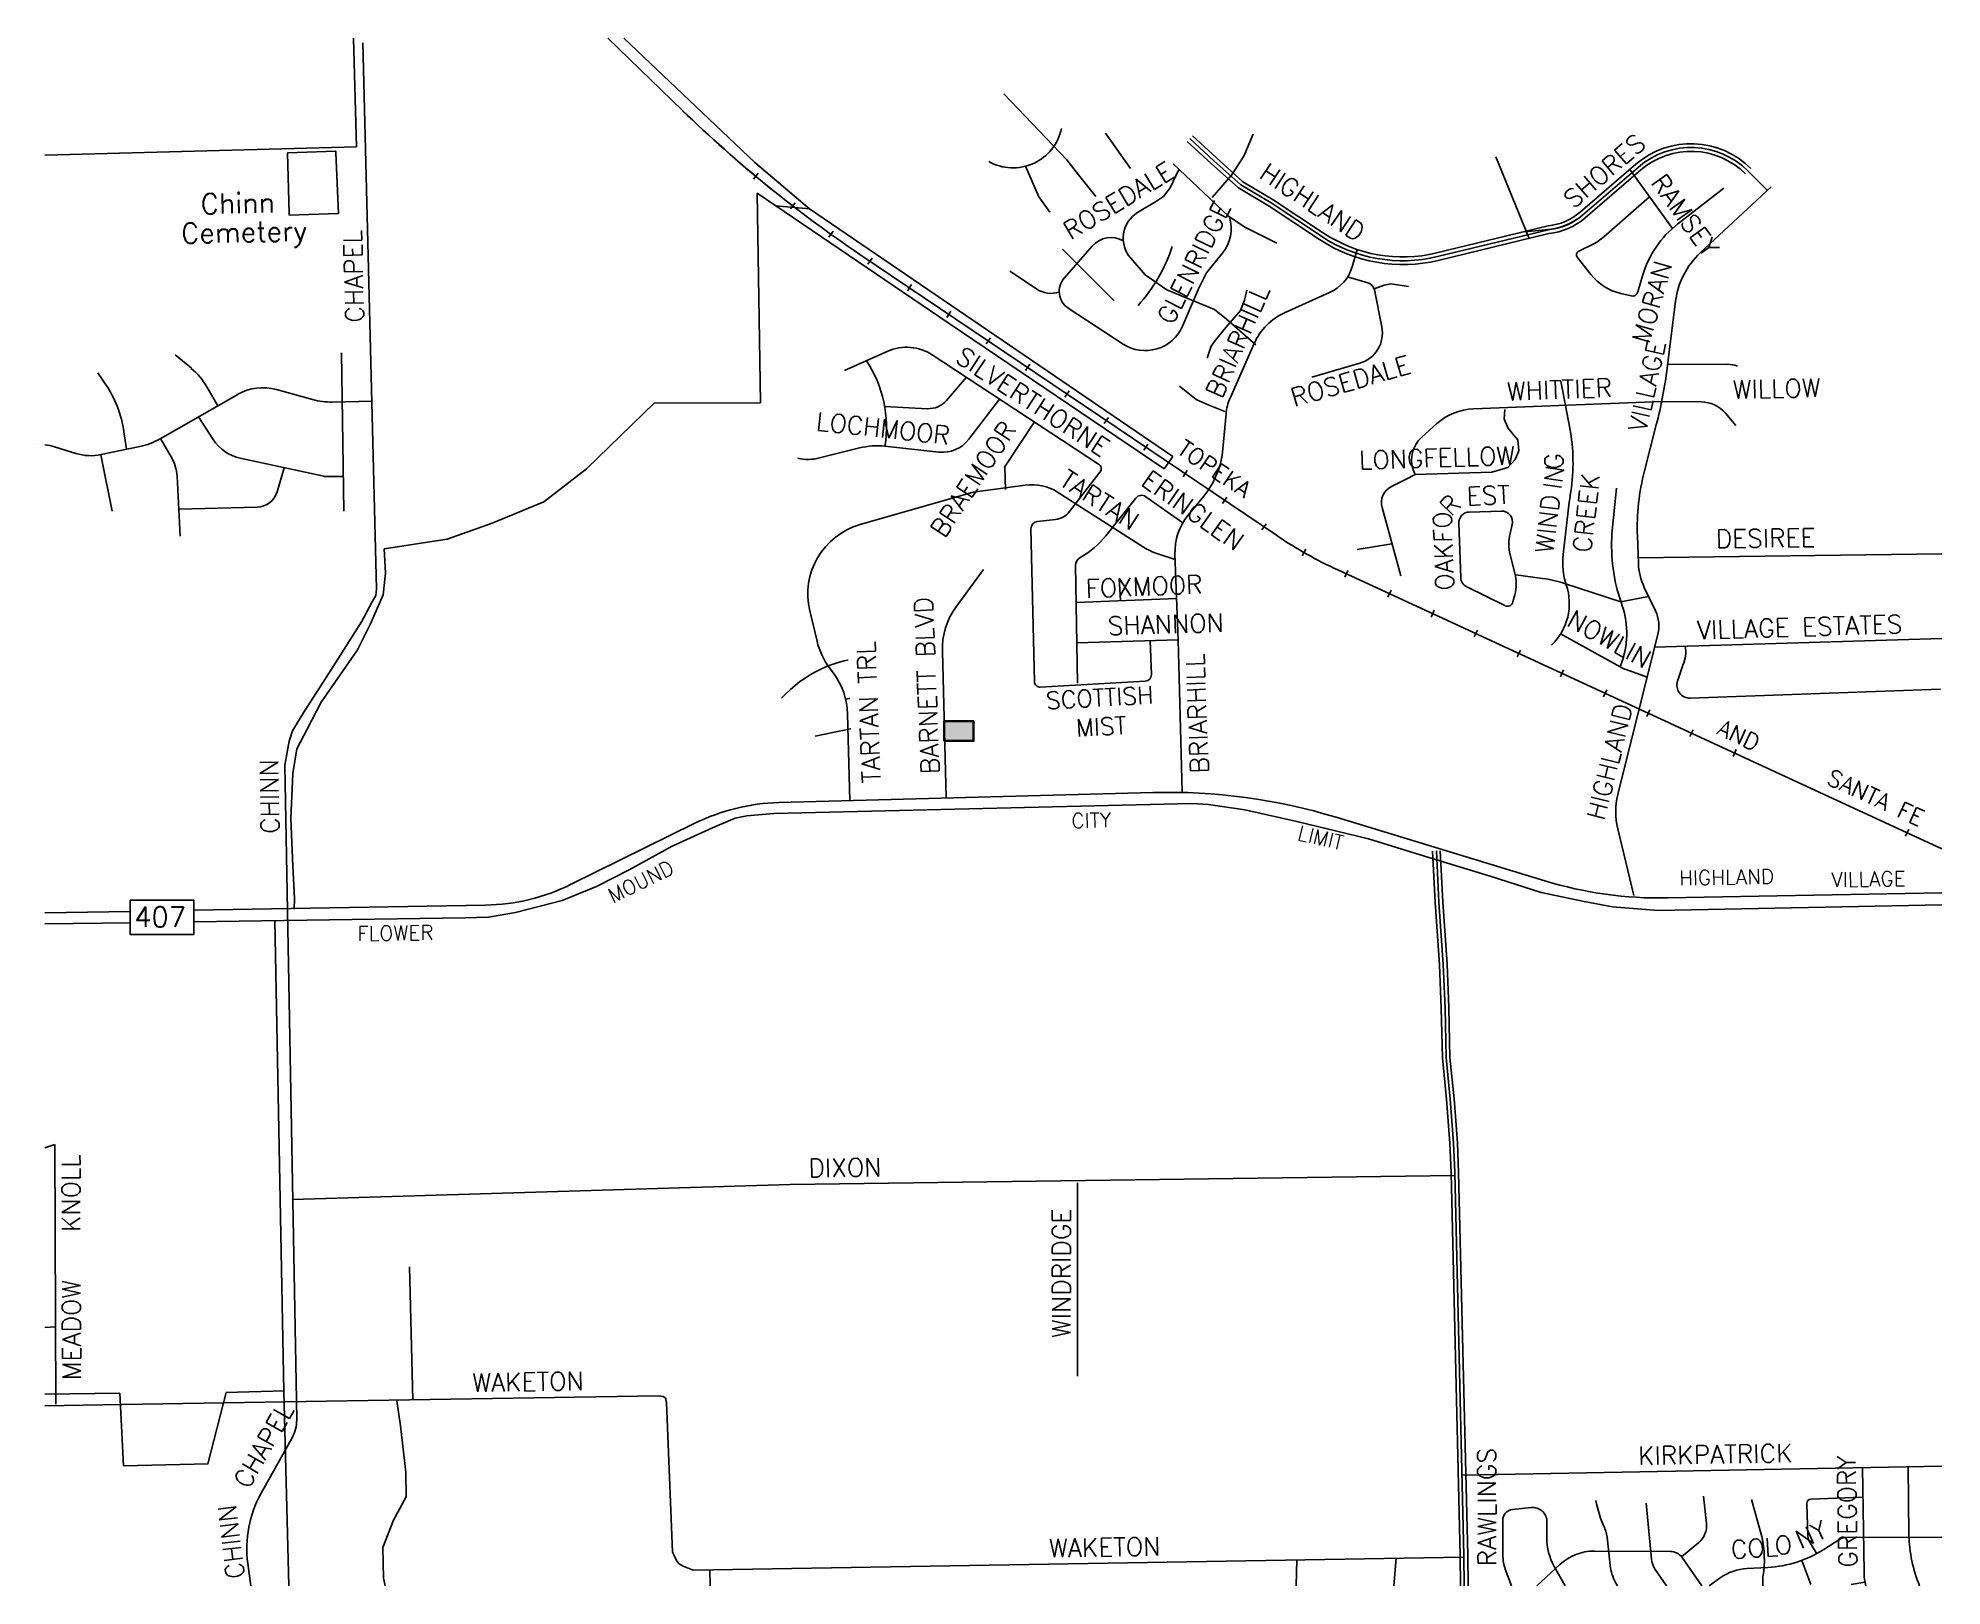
# Paper-space layout 'Cover' of a CAD drawing. Extents: x 13.69 to 20.28, y 10.62 to 15.98.
import ezdxf
from ezdxf.enums import TextEntityAlignment as Align

# ---------------------------------------------------------------- set-up
doc = ezdxf.new("R2010")
doc.units = 0
doc.header["$LTSCALE"] = 20
doc.header["$MEASUREMENT"] = 0
for name, color, linetype in [('10', 15, 'CONTINUOUS'), ('14', 15, 'CONTINUOUS'), ('15', 15, 'CONTINUOUS'), ('16', 11, 'CONTINUOUS'), ('18', 15, 'CONTINUOUS'), ('19', 15, 'CONTINUOUS'), ('24', 15, 'CONTINUOUS'), ('27', 15, 'CONTINUOUS'), ('52', 15, 'CONTINUOUS'), ('58', 15, 'CONTINUOUS'), ('8', 15, 'CONTINUOUS'), ('LAPLAT', 3, 'CONTINUOUS'), ('PATTERN_CLASS', 15, 'CONTINUOUS')]:
    doc.layers.add(name, color=color, linetype=linetype)
doc.layers.add('PCNTR_T', color=7, linetype='CONTINUOUS', lineweight=30)
doc.styles.get("Standard").update_dxf_attribs({"font": 'simplex.shx'})

psp = doc.layouts.new('Cover')

# ---------------------------------------------------------------- hatches: boundary and pattern name
at = {"layer": 'PCNTR_T'}
psp.add_hatch(color=256, dxfattribs=at).paths.add_polyline_path([(16.828, 13.6162), (16.9297, 13.6162), (16.9297, 13.548), (16.828, 13.548)])

# ---------------------------------------------------------------- linework, layer by layer
at = {"layer": '10', "color": 1, "linetype": 'Continuous'}
for p, q in [((14.0098, 12.9968), (14.0098, 12.878)), ((14.2302, 12.9968), (14.0098, 12.9968)), ((14.0098, 12.878), (14.2302, 12.878))]:
    psp.add_line(p, q, dxfattribs=at)
at = {"layer": '15', "color": 1, "linetype": 'Continuous'}
for p, q in [((17.7526, 15.5461), (17.6693, 15.6228)), ((17.7704, 15.5656), (17.6872, 15.6422)), ((17.862, 15.4834), (17.7704, 15.5656)), ((17.8463, 15.4621), (17.7526, 15.5461)), ((19.2223, 15.5441), (19.029, 15.3778)), ((19.2395, 15.5241), (19.0462, 15.3578)), ((17.9524, 15.3987), (17.8463, 15.4621)), ((17.9665, 15.421), (17.862, 15.4834)), ((18.1411, 15.3054), (17.9665, 15.421)), ((18.1266, 15.2835), (17.9524, 15.3987)), ((18.9186, 15.3301), (18.5319, 15.2368)), ((18.9213, 15.3036), (18.5381, 15.2111)), ((18.5184, 13.1663), (18.5274, 12.9895)), ((18.5447, 13.1675), (18.5537, 12.9911)), ((18.5274, 12.9895), (18.5422, 12.7732)), ((18.5537, 12.9911), (18.5685, 12.7747)), ((18.5422, 12.7732), (18.5485, 12.6228)), ((18.5685, 12.7747), (18.5749, 12.6237)), ((18.5485, 12.6228), (18.5524, 12.4508)), ((18.5749, 12.6237), (18.5787, 12.4524)), ((18.5524, 12.4508), (18.5666, 12.3069)), ((18.5787, 12.4524), (18.5929, 12.3092)), ((18.5666, 12.3069), (18.578, 12.1557)), ((18.5929, 12.3092), (18.6043, 12.1573)), ((18.578, 12.1557), (18.5823, 12.0532)), ((18.6043, 12.1573), (18.6086, 12.0542)), ((18.5823, 12.0534), (18.6139, 10.7288)), ((18.6086, 12.054), (18.6403, 10.7293)), ((18.6139, 10.7288), (18.615, 10.6233)), ((18.6403, 10.7293), (18.6414, 10.6233))]:
    psp.add_line(p, q, dxfattribs=at)
at = {"layer": '16', "color": 42, "linetype": 'Continuous'}
for p, q in [((17.7615, 15.5558), (17.6782, 15.6325)), ((17.8542, 15.4728), (17.7615, 15.5558)), ((19.2309, 15.5341), (19.0376, 15.3678)), ((17.9594, 15.4099), (17.8542, 15.4728)), ((18.1339, 15.2944), (17.9594, 15.4099)), ((18.9249, 15.3181), (18.535, 15.224)), ((18.5316, 13.1669), (18.5405, 12.9903)), ((18.5405, 12.9903), (18.5554, 12.7739)), ((18.5554, 12.7739), (18.5617, 12.6233)), ((18.5617, 12.6233), (18.5656, 12.4516)), ((18.5656, 12.4516), (18.5798, 12.308)), ((18.5798, 12.308), (18.5912, 12.1565)), ((18.5912, 12.1565), (18.5955, 12.0537)), ((18.5955, 12.0537), (18.6271, 10.7291)), ((18.6271, 10.7291), (18.6282, 10.6233))]:
    psp.add_line(p, q, dxfattribs=at)
at = {"layer": '18', "color": 1, "linetype": 'Continuous'}
for p, q in [((17.0343, 15.7875), (17.2524, 15.5591)), ((17.2342, 15.668), (17.2342, 15.668)), ((17.8978, 15.648), (17.8646, 15.5719)), ((16.9819, 15.5531), (16.9819, 15.5531)), ((17.2524, 15.5591), (17.2928, 15.5075)), ((17.8646, 15.5719), (17.8229, 15.5062)), ((17.1094, 15.5371), (17.1558, 15.4305)), ((17.2928, 15.5075), (17.3529, 15.4321)), ((17.6407, 15.5256), (17.6098, 15.4625)), ((17.62, 15.5452), (17.8117, 15.3635)), ((17.8229, 15.5062), (17.7552, 15.4284)), ((17.1558, 15.4305), (17.1936, 15.3775)), ((17.5876, 15.4316), (17.5624, 15.4157)), ((17.6098, 15.4625), (17.5876, 15.4316)), ((17.5624, 15.4157), (17.4975, 15.3763)), ((17.4975, 15.3763), (17.4975, 15.3763)), ((17.8117, 15.3635), (17.8688, 15.3262)), ((17.8151, 15.3613), (17.8151, 15.3613)), ((17.8688, 15.3262), (17.9792, 15.2707)), ((19.3673, 15.3371), (19.3673, 15.3371)), ((17.3406, 15.2604), (17.3406, 15.2604)), ((17.4481, 15.2784), (17.4481, 15.2784)), ((17.6175, 15.2591), (17.6175, 15.2591)), ((17.7906, 15.2351), (17.7362, 15.1676)), ((17.7906, 15.2351), (17.7906, 15.2351)), ((19.023, 15.2414), (19.023, 15.2414)), ((19.0784, 15.2691), (19.0784, 15.2691)), ((19.1021, 15.285), (19.1021, 15.285)), ((19.4453, 15.2371), (19.4453, 15.2371)), ((17.4735, 15.2191), (17.4735, 15.2191)), ((17.4735, 15.2191), (17.524, 15.1615)), ((17.524, 15.1615), (17.5987, 15.1096)), ((17.7362, 15.1676), (17.7087, 15.1121)), ((18.2399, 15.1885), (18.2399, 15.1885)), ((19.0188, 15.2225), (19.0188, 15.2225)), ((19.0661, 15.1625), (19.0661, 15.1625)), ((19.2455, 15.158), (19.2455, 15.158)), ((17.147, 15.1126), (17.147, 15.1126)), ((17.226, 15.1009), (17.226, 15.1009)), ((17.2433, 15.1498), (17.2433, 15.1498)), ((17.5987, 15.1096), (17.7641, 15.0405)), ((17.7087, 15.1121), (17.653, 14.9833)), ((17.875, 15.1083), (17.8674, 15.0738)), ((18.1622, 15.0997), (18.1622, 15.0997)), ((18.2949, 15.1334), (18.2949, 15.1334)), ((18.3505, 15.1251), (18.3163, 15.112)), ((18.3169, 15.1095), (18.3169, 15.1095)), ((18.3741, 15.1297), (18.3505, 15.1251)), ((18.435, 15.1209), (18.3741, 15.1297)), ((19.1702, 15.0962), (19.1702, 15.0962)), ((19.2293, 15.1018), (19.2293, 15.1018)), ((17.2576, 15.0452), (17.2576, 15.0452)), ((17.4993, 15.0554), (17.4993, 15.0554)), ((17.7641, 15.0405), (17.8046, 15.0074)), ((17.8532, 15.0378), (17.8028, 14.9784)), ((17.8674, 15.0738), (17.8532, 15.0378)), ((18.0077, 15.0303), (18.0077, 15.0303)), ((19.2055, 15.0879), (19.2055, 15.0879)), ((19.3596, 15.07), (19.3596, 15.07)), ((17.653, 14.9833), (17.653, 14.9833)), ((17.8028, 14.9784), (17.7671, 14.9345)), ((17.8046, 15.0074), (17.9067, 14.9187)), ((18.3427, 14.9812), (18.3427, 14.9812)), ((16.6328, 14.8964), (16.6328, 14.8964)), ((17.4472, 14.9215), (17.4472, 14.9215)), ((17.7519, 14.9143), (17.7379, 14.8724)), ((17.7671, 14.9345), (17.7519, 14.9143)), ((17.9009, 14.9229), (17.9009, 14.9229)), ((14.2219, 14.8375), (14.2219, 14.8375)), ((16.5588, 14.8633), (16.5588, 14.8633)), ((16.7861, 14.8842), (16.7861, 14.8842)), ((18.2662, 14.855), (18.2662, 14.855)), ((19.3306, 14.8385), (19.3306, 14.8385)), ((19.5393, 14.8512), (19.5393, 14.8512)), ((19.5735, 14.8451), (19.5735, 14.8451)), ((13.9239, 14.784), (13.9239, 14.784)), ((14.2756, 14.7736), (14.2756, 14.7736)), ((14.5163, 14.7642), (14.5163, 14.7642)), ((17.643, 14.7755), (17.6997, 14.729)), ((14.3828, 14.7474), (14.3828, 14.7474)), ((14.6418, 14.7294), (14.6418, 14.7294)), ((14.7104, 14.7207), (14.7104, 14.7207)), ((16.7696, 14.6978), (16.7696, 14.6978)), ((16.8358, 14.7263), (16.8358, 14.7263)), ((17.6997, 14.729), (17.7417, 14.711)), ((17.7417, 14.711), (17.7991, 14.6876)), ((17.8176, 14.7343), (17.8176, 14.7343)), ((18.6599, 14.697), (18.6599, 14.697)), ((19.4478, 14.7212), (19.4478, 14.7212)), ((17.8035, 14.6797), (17.8035, 14.6797)), ((18.5334, 14.646), (18.5334, 14.646)), ((18.7688, 14.6948), (18.7664, 14.6625)), ((18.7664, 14.6625), (18.7791, 14.6319)), ((18.7791, 14.6319), (18.7983, 14.6067)), ((18.9933, 14.6305), (18.9933, 14.6305)), ((19.2929, 14.6413), (19.2929, 14.6413)), ((19.5323, 14.682), (19.5323, 14.682)), ((13.6914, 14.5735), (13.6914, 14.5735)), ((13.7479, 14.5658), (13.7479, 14.5658)), ((13.9888, 14.6172), (13.9888, 14.6172)), ((14.0441, 14.5669), (14.0441, 14.5669)), ((14.1137, 14.5935), (14.1137, 14.5935)), ((14.2973, 14.5912), (14.2973, 14.5912)), ((16.623, 14.5678), (16.623, 14.5678)), ((16.623, 14.5671), (16.623, 14.5671)), ((16.913, 14.5919), (16.913, 14.5919)), ((18.4813, 14.5997), (18.4813, 14.5997)), ((18.7983, 14.6067), (18.8139, 14.5894)), ((18.8139, 14.5894), (18.8176, 14.5519)), ((13.8225, 14.5428), (13.8225, 14.5428)), ((13.9101, 14.5387), (13.9101, 14.5387)), ((14.1521, 14.5312), (14.1521, 14.5312)), ((14.3911, 14.5265), (14.3911, 14.5265)), ((16.3208, 14.5262), (16.3208, 14.5262)), ((16.3966, 14.5271), (16.3966, 14.5271)), ((16.5352, 14.5618), (16.5352, 14.5618)), ((16.8095, 14.5475), (16.8095, 14.5475)), ((17.3625, 14.5063), (17.3625, 14.5063)), ((17.7929, 14.5583), (17.7929, 14.5583)), ((18.804, 14.5219), (18.7784, 14.4941)), ((18.8176, 14.5519), (18.804, 14.5219)), ((14.1723, 14.464), (14.1723, 14.464)), ((14.6748, 14.465), (14.6748, 14.465)), ((14.691, 14.4633), (14.691, 14.4633)), ((17.0371, 14.4952), (17.0371, 14.4952)), ((17.0374, 14.4943), (17.0374, 14.4943)), ((17.0382, 14.4949), (17.0382, 14.4949)), ((17.1087, 14.4334), (17.1087, 14.4334)), ((17.3672, 14.4783), (17.3672, 14.4783)), ((18.4248, 14.4531), (18.376, 14.4286)), ((18.4586, 14.4698), (18.4248, 14.4531)), ((18.7241, 14.4781), (18.4586, 14.4698)), ((18.4586, 14.4698), (18.4586, 14.4698)), ((18.7784, 14.4941), (18.7241, 14.4781)), ((19.2519, 14.4821), (19.2519, 14.4821)), ((14.5191, 14.4104), (14.5191, 14.4104)), ((17.2199, 14.409), (17.2199, 14.409)), ((17.4908, 14.3881), (17.4908, 14.3881)), ((17.5259, 14.3932), (17.5259, 14.3932)), ((17.7265, 14.3953), (17.7265, 14.3953)), ((18.376, 14.4286), (18.376, 14.4286)), ((18.9918, 14.3743), (18.9918, 14.3743)), ((18.9952, 14.3992), (18.9952, 14.3992)), ((18.9969, 14.4108), (18.9969, 14.4108)), ((14.4494, 14.3569), (14.4494, 14.3569)), ((17.1508, 14.3075), (17.1508, 14.3075)), ((17.2136, 14.3144), (17.2136, 14.3144)), ((17.2616, 14.3414), (17.2616, 14.3414)), ((17.6721, 14.3288), (17.6721, 14.3288)), ((18.3435, 14.3553), (18.3435, 14.3553)), ((18.609, 14.3013), (18.609, 14.3013)), ((18.6453, 14.3401), (18.6453, 14.3401)), ((18.7568, 14.3434), (18.7568, 14.3434)), ((17.1281, 14.2817), (17.1281, 14.2817)), ((17.3879, 14.2581), (17.3879, 14.2581)), ((18.7865, 14.2657), (18.7865, 14.2657)), ((18.7942, 14.2969), (18.7942, 14.2969)), ((19.1394, 14.2642), (19.1394, 14.2642)), ((19.2274, 14.2574), (19.2274, 14.2574)), ((17.2984, 14.1824), (17.2984, 14.1824)), ((17.3013, 14.1841), (17.3013, 14.1841)), ((17.5176, 14.219), (17.5176, 14.219)), ((17.5673, 14.1955), (17.5673, 14.1955)), ((17.6267, 14.1937), (17.6267, 14.1937)), ((18.7868, 14.1922), (18.7868, 14.1922)), ((18.9709, 14.1935), (18.9709, 14.1935)), ((17.2829, 14.1554), (17.2829, 14.1554)), ((18.6157, 14.1129), (18.6157, 14.1129)), ((18.8032, 14.129), (18.8032, 14.129)), ((18.8994, 14.1103), (18.8994, 14.1103)), ((19.2308, 14.1631), (19.2308, 14.1631)), ((18.6367, 14.0807), (18.6367, 14.0807)), ((18.8031, 14.0537), (18.8031, 14.0537)), ((19.17, 14.0297), (18.975, 14.0932)), ((18.975, 14.0932), (18.975, 14.0932)), ((18.9813, 14.0883), (18.9813, 14.0883)), ((18.9814, 14.0883), (18.9814, 14.0883)), ((19.2663, 14.0479), (19.17, 14.0297)), ((19.2513, 14.0794), (19.2513, 14.0794)), ((18.7685, 14.016), (18.7685, 14.016)), ((18.7966, 14.0288), (18.7966, 14.0288)), ((19.1707, 14.0277), (19.1707, 14.0277)), ((19.1708, 14.0278), (19.1708, 14.0278)), ((19.2903, 13.9976), (19.2903, 13.9976)), ((19.2984, 13.917), (19.2984, 13.917)), ((18.9304, 13.8797), (18.9304, 13.8797)), ((19.3933, 13.8758), (19.3933, 13.8758)), ((17.5452, 13.7775), (17.5452, 13.7775)), ((19.1681, 13.8038), (19.1681, 13.8038)), ((19.1749, 13.8235), (19.1749, 13.8235)), ((19.1884, 13.7945), (19.1884, 13.7945)), ((19.3847, 13.8098), (19.3847, 13.8098)), ((17.1402, 13.7533), (17.1402, 13.7533)), ((17.1607, 13.7343), (17.1607, 13.7343)), ((17.5241, 13.7544), (17.5241, 13.7544)), ((19.3664, 13.755), (19.3664, 13.755)), ((19.4106, 13.6959), (19.4106, 13.6959)), ((19.16, 13.3621), (19.16, 13.3621)), ((19.1594, 13.2435), (19.1594, 13.2435)), ((13.7493, 12.1507), (13.7151, 12.1399)), ((13.7525, 11.2519), (13.7493, 12.1507)), ((16.2942, 12.0131), (14.5725, 11.9604)), ((18.5957, 12.0437), (16.2942, 12.0131)), ((13.7515, 11.5204), (13.7151, 11.5178)), ((15.8382, 11.2817), (15.8469, 11.2799)), ((15.8469, 11.2799), (15.8547, 11.2783)), ((15.8547, 11.2783), (15.8581, 11.2771)), ((15.8581, 11.2771), (15.8611, 11.2754)), ((15.8611, 11.2754), (15.8623, 11.2743)), ((15.8623, 11.2743), (15.8633, 11.273)), ((15.8633, 11.273), (15.8646, 11.2698)), ((15.8646, 11.2698), (15.8659, 11.2621)), ((14.9457, 11.1768), (14.9337, 11.2644)), ((15.8659, 11.2621), (15.8667, 11.2584)), ((14.5865, 11.1977), (14.5865, 11.1977)), ((14.9642, 11.0164), (14.9457, 11.1768)), ((14.5707, 11.1362), (14.5707, 11.1362)), ((14.9651, 10.9315), (14.9642, 11.0164)), ((14.4634, 10.9438), (14.4634, 10.9438)), ((14.922, 10.8507), (14.9651, 10.9315)), ((18.7947, 10.8876), (18.7947, 10.8876)), ((18.8593, 10.8945), (18.8593, 10.8945)), ((19.083, 10.9193), (19.083, 10.9193)), ((19.8138, 10.9083), (19.8138, 10.9083)), ((19.8282, 10.9238), (19.8282, 10.9238)), ((14.8842, 10.7559), (14.922, 10.8507)), ((18.7613, 10.8502), (18.7613, 10.8502)), ((18.9145, 10.8444), (18.9145, 10.8444)), ((19.1145, 10.8226), (19.1145, 10.8226)), ((19.1145, 10.8226), (19.1145, 10.8226)), ((19.4665, 10.8391), (19.4665, 10.8391)), ((19.6539, 10.8105), (19.6539, 10.8105)), ((14.8875, 10.6501), (14.8842, 10.7559)), ((18.914, 10.7902), (18.914, 10.7902)), ((19.0784, 10.7438), (19.0784, 10.7438)), ((19.1244, 10.7822), (19.1244, 10.7822)), ((19.3417, 10.7427), (19.3417, 10.7427)), ((19.4398, 10.7735), (19.4398, 10.7735)), ((19.8178, 10.7962), (19.8178, 10.7962)), ((19.825, 10.772), (19.825, 10.772)), ((19.8723, 10.7491), (19.8723, 10.7491)), ((19.9282, 10.7848), (19.9282, 10.7848)), ((19.9482, 10.7907), (19.9482, 10.7907)), ((20.1675, 10.7999), (20.1675, 10.7999)), ((14.4172, 10.7014), (14.4172, 10.7014)), ((15.8873, 10.7395), (15.8939, 10.726)), ((15.8939, 10.726), (15.8997, 10.7139)), ((15.8997, 10.7139), (15.9031, 10.7083)), ((15.9031, 10.7083), (15.9091, 10.701)), ((15.9091, 10.701), (15.9137, 10.6973)), ((15.9137, 10.6973), (15.924, 10.6913)), ((15.924, 10.6913), (15.9472, 10.682)), ((15.9472, 10.682), (15.9586, 10.6772)), ((18.7619, 10.7275), (18.7619, 10.7275)), ((18.7701, 10.6812), (18.7701, 10.6812)), ((18.9395, 10.6908), (18.9395, 10.6908)), ((18.959, 10.6973), (18.959, 10.6973)), ((19.1332, 10.694), (19.1332, 10.694)), ((19.2763, 10.7159), (19.2763, 10.7159)), ((19.2892, 10.6803), (19.2892, 10.6803)), ((19.3825, 10.7212), (19.3825, 10.7212)), ((19.6067, 10.6833), (19.6067, 10.6833)), ((19.6791, 10.6872), (19.6791, 10.6872)), ((14.8925, 10.6233), (14.8875, 10.6501)), ((19.1518, 10.6355), (19.1518, 10.6355)), ((19.5143, 10.6508), (19.5143, 10.6508)), ((19.6622, 10.6536), (19.6622, 10.6536)), ((19.6646, 10.6747), (19.6646, 10.6747)), ((20.012, 10.6713), (20.012, 10.6713))]:
    psp.add_line(p, q, dxfattribs=at)
for centre, radius, start, end in [((17.0656, 15.7037), 0.1723, 240.93906, 348.02011), ((17.5515, 15.2876), 0.1038, 121.2986, 221.30144), ((17.6837, 15.3214), 0.1374, 321.12001, 16.89379), ((17.4053, 15.2036), 0.0862, 60.26574, 138.69471), ((19.5812, 15.0608), 0.3495, 127.73901, 163.84717), ((17.0688, 15.4414), 0.5782, 318.12043, 341.62467), ((19.0286, 15.2302), 0.0125, 116.57852, 218.25813), ((19.0282, 15.3696), 0.1123, 296.57728, 311.15878), ((19.6321, 15.0358), 0.2746, 132.87156, 172.85), ((18.1042, 15.2289), 0.1417, 294.16725, 343.44451), ((19.2131, 15.2784), 0.1872, 218.25883, 256.73545), ((17.1989, 15.1906), 0.0937, 236.33887, 286.83184), ((17.2958, 15.1037), 0.0698, 138.69503, 236.86789), ((18.2861, 15.1033), 0.0314, 11.38178, 73.68681), ((19.2101, 15.1073), 0.02, 256.73274, 343.84646), ((18.0942, 14.8375), 0.2114, 114.16747, 156.16658), ((17.524, 15.0391), 0.1405, 236.86805, 336.60463), ((18.2358, 14.9597), 0.1091, 286.20988, 11.38182), ((16.6983, 14.7501), 0.1603, 56.75152, 114.11161), ((14.0603, 14.6471), 0.2496, 30.44009, 49.68137), ((16.2139, 14.6335), 0.4144, 350.78421, 33.67455), ((17.7701, 15.0343), 1.5727, 345.53004, 352.85), ((19.5392, 14.7514), 0.0999, 69.85723, 89.94447), ((13.5935, 14.5595), 0.3994, 8.30213, 34.19589), ((14.4696, 14.5958), 0.1747, 74.50358, 119.78113), ((14.7058, 14.9603), 0.2397, 254.50429, 271.07753), ((16.7738, 14.7795), 0.0818, 267.08034, 319.37626), ((17.9753, 14.6646), 0.1725, 156.16606, 174.9759), ((18.6677, 14.4952), 0.202, 92.21752, 131.67894), ((19.447, 14.6089), 0.1123, 40.59251, 89.56807), ((18.3555, 14.5099), 0.6491, 351.21293, 10.70919), ((13.6964, 14.3988), 0.1747, 72.83109, 83.85375), ((13.9947, 14.8015), 0.2397, 281.89069, 299.7809), ((14.4228, 14.6729), 0.1498, 213.03732, 257.76112), ((16.5959, 14.3193), 0.25, 83.79139, 104.05731), ((16.8219, 14.6615), 0.1147, 263.79111, 322.60594), ((18.5519, 14.5204), 0.1061, 131.67853, 208.46462), ((13.874, 14.7097), 0.1747, 252.83179, 281.89097), ((14.0227, 14.4557), 0.1498, 3.17999, 30.27922), ((16.357, 14.6855), 0.1633, 257.21871, 284.05698), ((17.3519, 14.4901), 0.0194, 322.35802, 56.75155), ((17.4954, 14.5844), 0.2986, 320.71021, 354.9759), ((14.6907, 14.5381), 0.0749, 257.76114, 270.25356), ((17.0376, 14.4949), 0.000603, 146.56558, 253.92429), ((17.0376, 14.4949), 0.000603, 253.92429, 1.28301), ((17.1312, 14.2701), 0.1648, 57.44362, 97.85413), ((20.0133, 14.2856), 0.7864, 165.52973, 182.05632), ((14.4473, 14.4318), 0.0749, 271.55946, 343.45939), ((17.511, 14.3722), 0.0257, 54.74792, 141.6386), ((18.4044, 14.3721), 0.0632, 116.63518, 195.42681), ((19.6366, 14.3), 0.6491, 171.21391, 173.43123), ((17.1536, 14.2823), 0.0254, 96.26464, 181.30356), ((17.2059, 14.3844), 0.0704, 276.26548, 322.35794), ((17.8278, 14.2014), 0.2012, 140.70866, 182.18738), ((18.6464, 14.3027), 0.0374, 91.66955, 182.05986), ((18.7579, 14.3059), 0.0374, 346.07111, 91.66947), ((17.1559, 14.4417), 0.2959, 299.44078, 321.63799), ((18.9319, 14.2297), 0.1498, 166.07189, 194.50556), ((19.7435, 14.224), 0.6054, 176.1985, 198.91874), ((17.3134, 14.1559), 0.0305, 119.43496, 180.83777), ((17.6341, 14.4015), 0.2165, 237.44368, 252.03789), ((19.219, 14.1649), 0.2497, 173.43193, 197.87443), ((18.6532, 14.1143), 0.0374, 182.0606, 243.85813), ((18.6582, 14.0915), 0.1498, 345.36809, 14.50447), ((18.8436, 13.6896), 0.4244, 71.97013, 82.44742), ((19.4429, 14.1707), 0.2122, 182.05625, 205.48874), ((18.791, 14.0243), 0.2009, 313.94276, 18.59216), ((18.7773, 14.0339), 0.02, 243.85842, 345.37024), ((18.8912, 13.9199), 0.2996, 341.2385, 21.09865), ((19.1821, 13.946), 0.1198, 345.99578, 25.48881), ((19.2831, 13.8566), 0.1118, 335.24769, 9.85191), ((17.5228, 13.7767), 0.0223, 273.15843, 2.25863), ((19.2349, 13.9237), 0.1373, 240.88188, 250.1932), ((17.1596, 13.7537), 0.0195, 181.30342, 273.15874), ((19.409, 13.7408), 0.0449, 161.50834, 272.06009), ((19.4022, 13.3017), 0.2496, 165.99593, 193.46794), ((14.4617, 11.197), 0.1248, 330.85836, 0.3372), ((14.8057, 10.7529), 0.3919, 150.8585, 187.55842), ((18.7987, 10.8503), 0.0374, 96.15397, 180.26869), ((18.8646, 10.8449), 0.0499, 359.46558, 96.15483), ((19.5373, 11.0136), 0.4639, 191.73634, 204.31801), ((19.8288, 10.9088), 0.015, 92.32464, 182.00392), ((18.9753, 10.767), 0.1498, 5.7885, 21.75544), ((19.392, 10.8312), 0.0749, 309.63757, 6.09455), ((19.3175, 10.7155), 0.3495, 353.29891, 15.7721), ((19.1137, 10.7884), 0.1997, 179.46382, 209.24414), ((19.0777, 10.5691), 0.1747, 89.75958, 132.77229), ((19.3415, 10.6928), 0.0499, 34.72777, 89.75962), ((19.6576, 11.086), 0.3994, 273.07476, 302.50192), ((19.8677, 10.798), 0.0499, 182.00424, 211.36396), ((19.9483, 10.7532), 0.0374, 90.21764, 122.50213), ((20.6418, 10.8066), 0.4743, 180.8007, 202.73682), ((18.8992, 10.7281), 0.1373, 180.26766, 199.96372), ((19.2823, 10.7091), 0.1498, 185.78819, 209.42346), ((19.3508, 10.7229), 0.0749, 185.37527, 214.66187), ((19.6161, 10.5088), 0.1747, 93.07557, 125.60633), ((19.8109, 10.6362), 0.1498, 173.30368, 184.94533), ((20.2341, 10.6744), 0.2222, 180.80083, 193.30179)]:
    psp.add_arc(centre, radius, start, end, dxfattribs=at)
at = {"layer": '24', "color": 1, "linetype": 'Continuous'}
for p, q in [((14.8154, 15.9641), (14.8627, 14.0744)), ((14.8603, 14.0514), (14.8478, 14.0291)), ((14.8627, 14.0744), (14.8603, 14.0514)), ((14.8478, 14.0291), (14.8104, 13.9603)), ((14.8104, 13.9603), (14.6995, 13.7831)), ((14.6995, 13.7831), (14.6116, 13.6473)), ((14.6116, 13.6473), (14.5726, 13.5825)), ((14.5726, 13.5825), (14.5609, 13.5472)), ((14.5609, 13.5472), (14.5458, 13.464)), ((14.5458, 13.464), (14.5861, 11.2656))]:
    psp.add_line(p, q, dxfattribs=at)
at = {"layer": '27', "color": 1, "linetype": 'Continuous'}
for p, q in [((16.1673, 15.4924), (16.1839, 15.5125)), ((16.296, 15.3894), (16.312, 15.41)), ((16.4284, 15.2911), (16.4435, 15.3122)), ((16.5364, 15.2316), (17.9811, 14.2575)), ((16.5641, 15.1975), (16.5786, 15.2191)), ((16.7004, 15.1056), (16.7149, 15.1271)), ((16.8368, 15.0136), (16.8513, 15.0352)), ((16.9731, 14.9217), (16.9877, 14.9433)), ((17.1095, 14.8298), (17.124, 14.8513)), ((17.2458, 14.7378), (17.2604, 14.7594)), ((17.3822, 14.6459), (17.3967, 14.6675)), ((17.5185, 14.554), (17.5331, 14.5755)), ((17.6549, 14.462), (17.6694, 14.4836)), ((17.7912, 14.3701), (17.8058, 14.3917)), ((17.9276, 14.2782), (17.9421, 14.2997)), ((18.0669, 14.189), (18.0797, 14.2117)), ((18.1908, 14.1395), (20.2816, 13.1746)), ((18.2146, 14.1144), (18.2254, 14.138)), ((18.3639, 14.0455), (18.3748, 14.0691)), ((18.5132, 13.9766), (18.5241, 14.0002)), ((18.6625, 13.9077), (18.6734, 13.9313)), ((18.8118, 13.8388), (18.8227, 13.8624)), ((18.9611, 13.7699), (18.972, 13.7935)), ((19.1104, 13.701), (19.1213, 13.7246)), ((19.2598, 13.632), (19.2707, 13.6557)), ((19.4091, 13.5631), (19.42, 13.5868)), ((19.5584, 13.4942), (19.5693, 13.5178)), ((20.1557, 13.2186), (20.1666, 13.2422))]:
    psp.add_line(p, q, dxfattribs=at)
at = {"layer": '52', "color": 1, "linetype": 'Continuous'}
for p, q in [((14.7219, 15.5894), (14.5543, 15.5837)), ((14.5543, 15.5837), (14.5609, 15.3729)), ((14.7222, 15.5837), (14.7219, 15.5894)), ((14.7318, 15.3729), (14.7222, 15.5837)), ((14.5609, 15.3729), (14.5611, 15.3681)), ((14.5611, 15.3681), (14.7318, 15.3729))]:
    psp.add_line(p, q, dxfattribs=at)
at = {"layer": '58', "color": 1, "linetype": 'Continuous'}
for p, q in [((14.7935, 15.604), (14.7834, 15.9804)), ((15.719, 15.9804), (16.1723, 15.5495)), ((16.1723, 15.5495), (16.3613, 15.3889)), ((16.845, 14.9931), (16.1809, 15.4442)), ((16.1809, 15.4442), (16.1915, 14.7176)), ((16.3613, 15.3889), (17.6196, 14.5326)), ((17.5898, 14.49), (16.845, 14.9931)), ((15.8236, 14.7164), (15.5894, 14.4896)), ((16.1915, 14.7176), (15.8236, 14.7164)), ((17.6196, 14.5326), (17.5898, 14.49)), ((15.5894, 14.4896), (15.4423, 14.3753)), ((15.4423, 14.3753), (15.263, 14.301)), ((15.263, 14.301), (15.1076, 14.2465)), ((15.1076, 14.2465), (14.889, 14.2126)), ((14.889, 14.2126), (14.8941, 14.1284)), ((14.8941, 14.1284), (14.8863, 14.053)), ((14.8863, 14.053), (14.841, 13.9509)), ((14.841, 13.9509), (14.7974, 13.8627)), ((14.7974, 13.8627), (14.7371, 13.7766)), ((14.7371, 13.7766), (14.6712, 13.6818)), ((14.6712, 13.6818), (14.6224, 13.5888)), ((14.6224, 13.5888), (14.5868, 13.5206)), ((14.5868, 13.5206), (14.5734, 13.4352)), ((14.5734, 13.4352), (14.5665, 13.2788)), ((17.7429, 13.328), (17.6849, 13.3307)), ((17.8682, 13.3098), (17.7429, 13.328)), ((14.5665, 13.2788), (14.5731, 13.1155)), ((16.0259, 13.2465), (15.8865, 13.1835)), ((16.1039, 13.2804), (16.0259, 13.2465)), ((16.1448, 13.2891), (16.1039, 13.2804)), ((16.2385, 13.2962), (16.1448, 13.2891)), ((18.0489, 13.2689), (17.8682, 13.3098)), ((18.2969, 13.2086), (18.0489, 13.2689)), ((15.8865, 13.1835), (15.7375, 13.1012)), ((18.491, 13.149), (18.2969, 13.2086)), ((14.5731, 13.1155), (14.5789, 13.003)), ((18.7183, 13.0802), (18.491, 13.149)), ((15.7375, 13.1012), (15.6249, 13.0438)), ((18.8943, 13.0232), (18.7183, 13.0802)), ((14.5789, 13.003), (14.5773, 12.9661)), ((15.5051, 12.9961), (15.3443, 12.9536)), ((15.6249, 13.0438), (15.5051, 12.9961)), ((19.0429, 12.9916), (18.8943, 13.0232)), ((19.1411, 12.9738), (19.0429, 12.9916)), ((14.5109, 12.926), (14.5415, 11.2976)), ((15.2508, 12.9375), (15.1699, 12.9357)), ((15.3443, 12.9536), (15.2508, 12.9375)), ((19.2992, 12.9604), (19.1411, 12.9738)), ((14.5415, 11.2976), (14.5598, 10.6233))]:
    psp.add_line(p, q, dxfattribs=at)
at = {"layer": '8', "color": 1, "linetype": 'Continuous'}
for p, q in [((17.638, 13.8975), (17.6521, 13.3719)), ((16.2557, 13.3346), (17.5501, 13.3692)), ((15.5369, 13.0516), (15.9653, 13.2628)), ((18.1845, 13.2834), (18.9072, 13.0636)), ((19.3319, 13.0044), (20.2816, 13.0218)), ((13.7151, 12.9524), (14.0098, 12.9576)), ((14.2302, 12.9616), (15.2402, 12.9796))]:
    psp.add_line(p, q, dxfattribs=at)
for points in [[(16.5017, 13.3412), (16.4937, 13.6405, 0.154247), (16.4445, 13.7829), (16.4302, 13.8022, -0.1012), (16.3878, 13.8929), (16.3627, 13.9977, -0.401499), (16.5369, 14.2964), (16.9281, 14.4084)], [(16.9639, 14.1417), (16.8693, 14.0119, 0.165559), (16.8215, 13.858), (16.8351, 13.3501)], [(16.5658, 13.8379, 0.198517), (16.2653, 13.6956, -0.158913)]]:
    psp.add_lwpolyline(points, format="xyb", dxfattribs=at)
for points in [[(16.4869, 13.6924), (16.608, 13.7167)], [(16.5922, 13.6087), (16.3813, 13.5639)], [(14.2302, 12.878), (14.2302, 12.9968)]]:
    psp.add_lwpolyline(points, dxfattribs=at)
at = {"layer": 'LAPLAT', "color": 1, "linetype": 'Continuous'}
for p, q in [((15.9215, 15.7303), (15.9215, 15.7303)), ((17.3866, 15.6517), (17.4728, 15.5285)), ((13.7151, 15.5756), (14.7935, 15.604)), ((18.8533, 15.2872), (18.7376, 15.5698)), ((19.2013, 15.5261), (19.3493, 15.3212)), ((19.2223, 15.5441), (19.2223, 15.5441)), ((19.2309, 15.5341), (19.2309, 15.5341)), ((19.2395, 15.5241), (19.2395, 15.5241)), ((19.602, 15.5102), (19.602, 15.5102)), ((19.6113, 15.5195), (19.6113, 15.5195)), ((19.6207, 15.5288), (19.6207, 15.5288)), ((19.2697, 15.4315), (19.1021, 15.285)), ((19.3673, 15.3371), (19.5272, 15.4609)), ((19.4453, 15.237), (19.691, 15.4652)), ((16.3613, 15.3889), (16.2455, 15.4004)), ((19.029, 15.3778), (19.029, 15.3778)), ((19.0376, 15.3678), (19.0376, 15.3678)), ((19.0462, 15.3578), (19.0462, 15.3578)), ((18.1339, 15.2944), (18.1339, 15.2944)), ((18.1411, 15.3054), (18.1411, 15.3054)), ((18.9185, 15.3306), (18.9185, 15.3306)), ((18.9211, 15.3044), (18.9211, 15.3044)), ((18.9249, 15.3181), (18.9249, 15.3181)), ((16.5364, 15.2316), (16.5364, 15.2316)), ((17.2374, 15.2503), (17.4158, 15.0715)), ((17.2433, 15.1498), (17.3406, 15.2604)), ((18.1266, 15.2835), (18.1266, 15.2835)), ((18.2578, 15.2486), (18.2399, 15.1885)), ((18.5319, 15.2368), (18.5319, 15.2368)), ((18.535, 15.224), (18.535, 15.224)), ((19.0784, 15.2691), (19.023, 15.2414)), ((17.0549, 15.1739), (17.147, 15.1126)), ((18.5381, 15.2111), (18.5381, 15.2111)), ((19.0188, 15.2225), (19.0661, 15.1625)), ((19.2293, 15.1018), (19.2455, 15.158)), ((18.1622, 15.0997), (18.0077, 15.0303)), ((18.2244, 15.154), (18.2949, 15.1334)), ((18.3169, 15.1095), (18.3427, 14.9812)), ((19.1702, 15.0962), (19.2055, 15.0879)), ((17.4472, 14.9215), (17.2576, 15.0452)), ((19.3306, 14.8385), (19.3596, 15.07)), ((16.6328, 14.8964), (16.4831, 14.8294)), ((17.9009, 14.9229), (17.8176, 14.7343)), ((14.2219, 14.8375), (14.1662, 14.8847)), ((14.7416, 14.8916), (14.7496, 14.3433)), ((17.3625, 14.5063), (16.7861, 14.8842)), ((18.2662, 14.855), (18.101, 14.807)), ((19.3322, 14.8514), (19.5393, 14.8512)), ((13.9239, 14.784), (13.8984, 14.8215)), ((14.3141, 14.7081), (14.2756, 14.7736)), ((14.6418, 14.7294), (14.5163, 14.7642)), ((16.8358, 14.7263), (16.9046, 14.8065)), ((18.9933, 14.6305), (18.9625, 14.7931)), ((14.3828, 14.7474), (14.1137, 14.5934)), ((14.8465, 14.7232), (14.7104, 14.7207)), ((16.622, 14.7054), (16.7696, 14.6978)), ((17.0195, 14.7312), (16.913, 14.5919)), ((19.3116, 14.7222), (18.6599, 14.697)), ((19.3116, 14.7222), (19.4478, 14.7212)), ((14.2464, 14.6694), (14.2973, 14.5912)), ((17.1405, 14.6519), (17.0371, 14.4952)), ((17.8035, 14.6797), (17.7929, 14.5583)), ((18.5334, 14.646), (18.4813, 14.5997)), ((19.2519, 14.4821), (19.2929, 14.6413)), ((19.5323, 14.682), (19.5683, 14.6399)), ((13.8225, 14.5428), (13.748, 14.5658)), ((14.0441, 14.5669), (13.9101, 14.5387)), ((13.9975, 14.5571), (13.9888, 14.6172)), ((14.1152, 14.5943), (14.1521, 14.5312)), ((16.8095, 14.5475), (16.623, 14.5678)), ((13.9089, 14.5385), (13.9479, 14.3436)), ((14.3911, 14.5265), (14.6748, 14.4649)), ((16.5352, 14.5618), (16.3966, 14.5271)), ((14.1723, 14.464), (14.1838, 14.2569)), ((14.5191, 14.4104), (14.5438, 14.4934)), ((14.691, 14.4633), (14.7478, 14.4635)), ((16.9281, 14.4084), (17.1087, 14.4334)), ((17.0382, 14.4949), (17.0399, 14.4182)), ((17.2616, 14.3414), (17.3672, 14.4783)), ((17.2199, 14.409), (17.5176, 14.219)), ((17.4908, 14.3881), (17.3879, 14.2581)), ((17.6539, 14.3027), (17.5259, 14.3932)), ((17.7265, 14.3953), (17.6721, 14.3288)), ((18.971, 14.1935), (18.9918, 14.3743)), ((18.9952, 14.3992), (18.9969, 14.4108)), ((19.1394, 14.2642), (19.1546, 14.4222)), ((14.1787, 14.3495), (14.4494, 14.3569)), ((17.1508, 14.3075), (17.2136, 14.3144)), ((18.3435, 14.3553), (18.4085, 14.1198)), ((18.609, 14.3013), (18.6157, 14.1129)), ((18.7568, 14.3434), (18.6453, 14.3401)), ((17.1402, 13.7533), (17.1281, 14.2817)), ((17.9811, 14.2575), (17.9811, 14.2575)), ((18.7865, 14.2657), (18.7942, 14.2969)), ((19.2308, 14.1631), (19.2274, 14.2574)), ((17.3013, 14.1841), (17.2984, 14.1824)), ((17.5673, 14.1955), (17.6274, 14.176)), ((17.6267, 14.1937), (17.638, 13.8975)), ((18.2576, 14.2104), (18.3779, 14.2305)), ((18.8032, 14.129), (18.7868, 14.1922)), ((19.2301, 14.1815), (20.2816, 14.1952)), ((17.2829, 14.1554), (17.2889, 13.7472)), ((17.4336, 14.1092), (17.4378, 14.0333)), ((18.1908, 14.1395), (18.1908, 14.1395)), ((18.8994, 14.1103), (18.8066, 14.1226)), ((17.2848, 14.0272), (17.6326, 14.041)), ((18.6367, 14.0806), (18.7685, 14.016)), ((18.7966, 14.0288), (18.8031, 14.0537)), ((19.2903, 13.9976), (19.2513, 14.0794)), ((19.1681, 13.8038), (18.9617, 13.9188)), ((19.16, 13.3621), (19.2984, 13.917)), ((17.638, 13.8975), (17.2868, 13.8875)), ((17.5405, 13.8947), (17.5452, 13.7775)), ((20.2816, 13.9025), (19.2871, 13.8726)), ((19.1681, 13.8038), (19.1748, 13.8235)), ((19.2613, 13.7683), (19.1884, 13.7945)), ((19.3847, 13.8098), (19.3664, 13.755)), ((17.5241, 13.7544), (17.1607, 13.7343)), ((19.4106, 13.6959), (20.2771, 13.727)), ((17.6849, 13.3307), (16.2385, 13.2962)), ((17.5501, 13.3692), (17.5501, 13.3692)), ((15.9653, 13.2628), (15.9653, 13.2628)), ((18.1845, 13.2834), (18.1845, 13.2834)), ((19.2148, 13.0124), (19.1594, 13.2435)), ((15.5369, 13.0516), (15.5369, 13.0516)), ((18.9072, 13.0636), (18.9072, 13.0636)), ((19.3319, 13.0044), (19.3319, 13.0044)), ((14.0098, 12.9187), (13.7151, 12.9144)), ((15.1699, 12.9357), (14.2302, 12.9219)), ((15.2402, 12.9796), (15.2402, 12.9796)), ((20.2816, 12.9803), (19.2992, 12.9604)), ((17.2894, 12.0179), (17.2891, 11.3497)), ((14.9881, 11.2676), (14.9766, 11.7274)), ((13.9743, 11.2908), (13.7151, 11.2864)), ((13.987, 11.0384), (13.9743, 11.2908)), ((14.3428, 11.2931), (14.2794, 11.046)), ((14.5444, 11.2986), (14.3408, 11.293)), ((14.5472, 11.2603), (15.8382, 11.2817)), ((13.7151, 11.2464), (13.981, 11.2508)), ((13.981, 11.2508), (14.3359, 11.2567)), ((14.3359, 11.2567), (14.5472, 11.2603)), ((14.5861, 11.2656), (14.5865, 11.1977)), ((15.8667, 11.2584), (15.8873, 10.7395)), ((14.5707, 11.1362), (14.4634, 10.9438)), ((14.2804, 11.046), (13.987, 11.0384)), ((18.6205, 11.0064), (20.2816, 11.0379)), ((20.0069, 11.0335), (20.012, 10.6713)), ((20.1642, 11.0357), (20.1675, 10.7999)), ((18.8593, 10.8945), (18.7947, 10.8876)), ((19.258, 10.9099), (19.2763, 10.7159)), ((19.4665, 10.8391), (19.4564, 10.9335)), ((19.6222, 10.9225), (19.6539, 10.8105)), ((19.8178, 10.7962), (19.8138, 10.9083)), ((19.8282, 10.9238), (20.005, 10.931)), ((18.7613, 10.8502), (18.7619, 10.7275)), ((18.914, 10.7902), (18.9145, 10.8444)), ((19.0784, 10.7438), (19.3417, 10.7427)), ((19.1243, 10.7821), (19.1332, 10.694)), ((19.3804, 10.7243), (19.4398, 10.7735)), ((19.8481, 10.7341), (19.825, 10.772)), ((19.8723, 10.7491), (19.9282, 10.7848)), ((19.9482, 10.7906), (20.2816, 10.7919)), ((14.4172, 10.7014), (14.4276, 10.6233)), ((15.9586, 10.6772), (18.6243, 10.723)), ((16.0183, 10.6233), (16.0165, 10.6795)), ((18.0482, 10.7131), (18.0458, 10.6233)), ((18.3928, 10.719), (18.3839, 10.6233)), ((18.7701, 10.6812), (18.7912, 10.6233)), ((18.879, 10.6233), (18.959, 10.6973)), ((18.9773, 10.6233), (18.9395, 10.6908)), ((19.2892, 10.6803), (19.3287, 10.6233)), ((19.3825, 10.7212), (19.4504, 10.6233)), ((19.6067, 10.6833), (19.6791, 10.6872)), ((19.7962, 10.7108), (19.8273, 10.6285)), ((19.1518, 10.6355), (19.1587, 10.6233)), ((19.4758, 10.6233), (19.5143, 10.6508)), ((19.6646, 10.6747), (19.6622, 10.6536)), ((20.0152, 10.6362), (19.9675, 10.6276))]:
    psp.add_line(p, q, dxfattribs=at)
for centre, radius, start, end in [((19.0484, 18.9573), 4.4934, 225.90275, 236.01134), ((19.4132, 15.3222), 0.2928, 44.88195, 130.70741), ((19.4132, 15.3222), 0.2796, 44.88195, 130.70741), ((19.4132, 15.3222), 0.2664, 44.88195, 130.7074), ((18.8992, 15.5287), 0.199, 275.56847, 310.70754), ((18.8992, 15.5287), 0.2254, 275.56847, 310.70754), ((18.8992, 15.5287), 0.2122, 276.96133, 310.70755), ((18.4153, 15.7197), 0.51, 236.50208, 283.56618), ((18.4153, 15.7197), 0.4968, 236.50208, 283.56618), ((18.4153, 15.7197), 0.5232, 236.50208, 283.56618), ((18.8184, 15.4994), 1.4978, 236.01092, 245.22696), ((16.2744, 12.6359), 0.699, 91.52949, 116.24802), ((17.6034, 11.3728), 1.9971, 73.08171, 91.52909), ((15.2278, 13.6785), 0.699, 271.02193, 296.24783), ((19.3068, 14.3772), 1.373, 253.08134, 271.04708)]:
    psp.add_arc(centre, radius, start, end, dxfattribs=at)
at = {"layer": 'PATTERN_CLASS', "color": 1, "linetype": 'Continuous'}
for p, q in [((15.6633, 15.9804), (15.9215, 15.7303)), ((15.6633, 15.9804), (15.9215, 15.7303)), ((15.6633, 15.9804), (15.9215, 15.7303)), ((15.9215, 15.7303), (15.9215, 15.7303)), ((15.9215, 15.7303), (15.9215, 15.7303)), ((15.9215, 15.7303), (15.9215, 15.7303)), ((19.2309, 15.5341), (19.0376, 15.3678)), ((19.2309, 15.5341), (19.0376, 15.3678)), ((19.2309, 15.5341), (19.0376, 15.3678)), ((19.2309, 15.5341), (19.2309, 15.5341)), ((19.2309, 15.5341), (19.2309, 15.5341)), ((19.2309, 15.5341), (19.2309, 15.5341)), ((19.6777, 15.4528), (19.6113, 15.5195)), ((19.6113, 15.5195), (19.6113, 15.5195)), ((19.6777, 15.4528), (19.6113, 15.5195)), ((19.6113, 15.5195), (19.6113, 15.5195)), ((19.6777, 15.4528), (19.6113, 15.5195)), ((19.6113, 15.5195), (19.6113, 15.5195)), ((18.9198, 15.3175), (18.8394, 15.3097)), ((18.9198, 15.3175), (18.8394, 15.3097)), ((18.9198, 15.3175), (18.8394, 15.3097)), ((18.9198, 15.3175), (18.9198, 15.3175)), ((18.9198, 15.3175), (18.9198, 15.3175)), ((18.9198, 15.3175), (18.9198, 15.3175)), ((16.5364, 15.2316), (16.5364, 15.2316)), ((16.5364, 15.2316), (17.9811, 14.2575)), ((16.5364, 15.2316), (16.5364, 15.2316)), ((16.5364, 15.2316), (17.9811, 14.2575)), ((16.5364, 15.2316), (16.5364, 15.2316)), ((16.5364, 15.2316), (17.9811, 14.2575)), ((17.9811, 14.2575), (17.9811, 14.2575)), ((17.9811, 14.2575), (17.9811, 14.2575)), ((17.9811, 14.2575), (17.9811, 14.2575)), ((18.1908, 14.1395), (18.1908, 14.1395)), ((18.1908, 14.1395), (20.2816, 13.1746)), ((18.1908, 14.1395), (18.1908, 14.1395)), ((18.1908, 14.1395), (20.2816, 13.1746)), ((18.1908, 14.1395), (18.1908, 14.1395)), ((18.1908, 14.1395), (20.2816, 13.1746))]:
    psp.add_line(p, q, dxfattribs=at)
for centre, radius, start, end in [((19.0484, 18.9573), 4.4935, 225.90289, 236.01148), ((19.0484, 18.9573), 4.4935, 225.90289, 236.01148), ((19.0484, 18.9573), 4.4935, 225.90289, 236.01148), ((19.4132, 15.3222), 0.2796, 44.88192, 130.70738), ((19.4132, 15.3222), 0.2796, 44.88192, 130.70738), ((19.4132, 15.3222), 0.2796, 44.88192, 130.70738), ((18.8992, 15.5287), 0.2122, 275.56842, 310.70749), ((18.8992, 15.5287), 0.2122, 275.56842, 310.70749), ((18.8992, 15.5287), 0.2122, 275.56842, 310.70749), ((18.8184, 15.4994), 1.4978, 236.01082, 245.22686), ((18.8184, 15.4994), 1.4978, 236.01082, 245.22686), ((18.8184, 15.4994), 1.4978, 236.01082, 245.22686)]:
    psp.add_arc(centre, radius, start, end, dxfattribs=at)
at = {"layer": 'PCNTR_T'}
psp.add_lwpolyline([(16.828, 13.6162), (16.9297, 13.6162), (16.9297, 13.548), (16.828, 13.548)], close=True, dxfattribs=at)

# ---------------------------------------------------------------- texts
at = {"layer": '14', "color": 1, "linetype": 'Continuous', "oblique": 360}
for s, p in [('Chinn', (14.3826, 15.4092)), ('Cemetery', (14.4045, 15.3093))]:
    psp.add_text(s, height=0.06966, rotation=1.28346, dxfattribs=at).set_placement(p, align=Align.MIDDLE_CENTER)
at = {"layer": '19', "color": 1, "linetype": 'Continuous'}
for s, height, rotation, oblique, p in [('SHORES', 0.06336, 40.70778, 360, (19.134, 15.4969)), ('ROSEDALE', 0.06336, 31.29859, 360, (17.4476, 15.3908)), ('HIGHLAND', 0.06336, 326.50253, 0, (18.0853, 15.386)), ('RAMSEY', 0.06336, 305.84756, 0, (19.367, 15.3484)), ('GLENRIDGE', 0.06336, 63.67411, 360, (17.7207, 15.1898)), ('MORAN', 0.06336, 73.84604, 360, (19.3083, 15.058)), ('BRIARHILL', 0.06336, 66.16604, 360, (17.8724, 14.919)), ('SILVERTHORNE', 0.06336, 326.75143, 0, (17.1173, 14.6954)), ('VILLAGE', 0.06336, 77.53003, 360, (19.2916, 14.7703)), ('ROSEDALE', 0.06336, 16.21065, 360, (18.2438, 14.7631)), ('WHITTIER', 0.06336, 2.21745, 360, (18.959, 14.7323)), ('LOCHMOOR', 0.06336, 353.79138, 0, (16.6134, 14.5982)), ('BRAEMOOR', 0.06336, 56.56557, 360, (16.9545, 14.4365)), ('LONGFELLOW', 0.06336, 1.77384, 360, (18.5352, 14.496)), ('TARTAN', 0.06336, 327.4437, 0, (17.3486, 14.355)), ('ERINGLEN', 0.06336, 324.74789, 0, (17.6706, 14.3199)), ('R', 0.0634, 46.2827, 360, (18.6025, 14.3424)), ('EST', 0.06336, 2.37208, 360, (18.7128, 14.3658)), ('DESIREE', 0.06336, 0.74599, 360, (19.6715, 14.2177)), ('FOXMOOR', 0.06336, 2.26673, 360, (17.5212, 14.0509)), ('BARNETT BLVD', 0.06336, 92.26673, 360, (16.7993, 13.7406)), ('SHANNON', 0.06336, 1.62483, 360, (17.5957, 13.92)), ('VILLAGE ESTATES', 0.06336, 1.72028, 360, (19.7903, 13.9104)), ('BRIARHILL', 0.06336, 92.26673, 360, (17.7356, 13.6438)), ('HIGHLAND', 0.06336, 75.99569, 360, (19.162, 13.4681)), ('DIXON', 0.06336, 0.76371, 360, (16.4849, 12.0393)), ('WINDRIDGE', 0.06336, 89.97252, 360, (17.2655, 11.7048)), ('WAKETON', 0.06336, 0.95231, 360, (15.3877, 11.298)), ('WAKETON', 0.06336, 0.95231, 360, (15.3877, 11.298)), ('CHAPEL', 0.06336, 60.24478, 360, (14.4994, 11.0942)), ('RAWLINGS', 0.06336, 90.26853, 360, (18.7382, 10.896)), ('KIRKPATRICK', 0.06336, 1.08954, 360, (19.4977, 11.0468)), ('CHINN', 0.06336, 96.85559, 0, (14.3912, 10.7796)), ('WAKETON', 0.06336, 0.98508, 360, (17.3839, 10.7254))]:
    psp.add_text(s, height=height, rotation=rotation, dxfattribs=dict(at, oblique=oblique)).set_placement(p, align=Align.CENTER)
for s, rotation, p in [('CHAPEL', 91.43517, (14.8154, 15.1565)), ('OAKFO', 91.94933, (18.5881, 14.2062)), ('CHINN', 91.04978, (14.5243, 13.3558)), ('GREGORY', 90.80082, (19.9853, 10.8811))]:
    psp.add_text(s, height=0.06336, rotation=rotation, dxfattribs=at).set_placement(p, align=Align.CENTER)
for s, rotation, oblique, p in [('WILLOW', 1.31214, 360, (19.7085, 14.7988)), ('CREEK', 83.43108, 360, (19.019, 14.3402)), ('NOWLIN', 330.88187, 0, (19.1455, 13.9281)), ('MEADOW', 90.20176, 360, (13.7753, 11.5086))]:
    psp.add_text(s, height=0.06336, rotation=rotation, dxfattribs=dict(at, oblique=oblique)).set_placement(p, align=Align.TOP_CENTER)
psp.add_text('G', height=0.0634, rotation=89.85204, dxfattribs=at).set_placement((18.9383, 14.5149), align=Align.MIDDLE_CENTER)
at = {"layer": '19', "color": 1, "linetype": 'Continuous', "oblique": 360}
for s, height, rotation, p in [('IN', 0.06336, 81.56697, (18.938, 14.4603)), ('WIND', 0.06336, 83.10354, (18.9164, 14.2993)), ('NY', 0.06336, 24.29982, (19.8291, 10.8012)), ('COL', 0.06336, 4.08453, (19.6323, 10.7538)), ('O', 0.0634, 4.08451, (19.7329, 10.765))]:
    psp.add_text(s, height=height, rotation=rotation, dxfattribs=at).set_placement(p, align=Align.MIDDLE_CENTER)
at = {"layer": '19', "color": 1, "linetype": 'Continuous'}
psp.add_text('KNOLL', height=0.06336, rotation=90.20176, dxfattribs=at).set_placement((13.7736, 11.9824), align=Align.TOP_CENTER)
at = {"layer": '19', "color": 1, "insert": (17.3646, 13.7274), "char_height": 0.06, "width": 0.670862, "attachment_point": 2, "rotation": 3.15866}
psp.add_mtext('SCOTTISH\\PMIST', dxfattribs=at)
at = {"layer": '27', "color": 1, "linetype": 'Continuous', "oblique": 0}
for s, rotation, p in [('TOPEKA', 326.01099, (17.7475, 14.4665)), ('AND', 335.22672, (19.5661, 13.5418)), ('SANTA FE', 335.22662, (20.0408, 13.3256))]:
    psp.add_text(s, height=0.05676, rotation=rotation, dxfattribs=at).set_placement(p, align=Align.CENTER)
at = {"layer": '58', "color": 1, "linetype": 'Continuous', "oblique": 360}
for s, rotation, p in [('CITY', 1.36459, (17.3361, 13.2987)), ('CITY', 1.36459, (17.3361, 13.2987)), ('MOUND', 26.24793, (15.7664, 13.0842)), ('FLOWER', 0.83707, (14.928, 12.9084))]:
    psp.add_text(s, height=0.05086, rotation=rotation, dxfattribs=at).set_placement(p, align=Align.TOP_CENTER)
at = {"layer": '58', "color": 1, "linetype": 'Continuous', "oblique": 0}
psp.add_text('LIMIT', height=0.05086, rotation=346.69711, dxfattribs=at).set_placement((18.1308, 13.2126), align=Align.MIDDLE_CENTER)
at = {"layer": '58', "color": 1, "linetype": 'Continuous', "oblique": 360}
for s, rotation, p in [('HIGHLAND', 1.04697, (19.5366, 13.051)), ('VILLAGE', 1.04687, (20.0278, 13.0443))]:
    psp.add_text(s, height=0.05086, rotation=rotation, dxfattribs=at).set_placement(p, align=Align.CENTER)
at = {"layer": '8', "color": 1, "linetype": 'Continuous'}
psp.add_text('407', height=0.06966, dxfattribs=at).set_placement((14.1139, 12.9387), align=Align.MIDDLE_CENTER)

# ---------------------------------------------------------------- next in the draw order: texts
at = {"layer": '19', "color": 1, "insert": (16.5766, 13.4017), "char_height": 0.06336, "width": 0.659912, "attachment_point": 4, "rotation": 92.26673, "bg_fill": 3, "box_fill_scale": 1.5, "bg_fill_color": 256, "bg_fill_true_color": 13158600, "bg_fill_transparency": 0}
psp.add_mtext('TARTAN TRL', dxfattribs=at)

doc.saveas('drawing.dxf')
